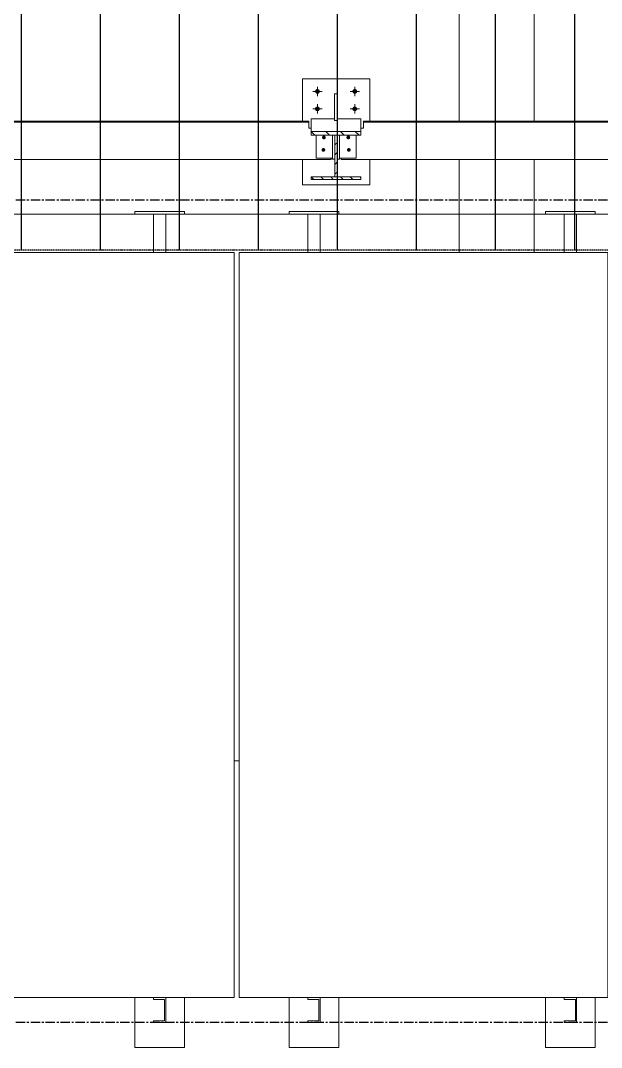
# Model space of a CAD drawing. Header units: millimetres. Extents: x -153298 to 620751, y -313239 to 250031.
# Drawn here: x 35239 to 37573, y -123305 to -119183 of the extents above; entities that cross this region are included whole.
import ezdxf

# ---------------------------------------------------------------- set-up
doc = ezdxf.new("R2010")
doc.units = ezdxf.units.MM
for name, pattern in [('CENTER', [2, 1.25, -0.25, 0.25, -0.25]), ('HIDDEN', [0.375, 0.25, -0.125]), ('XKITLINE00', [0])]:
    doc.linetypes.add(name, pattern=pattern)
doc.layers.add('Bolt', color=7, linetype='Continuous', lineweight=0)
doc.layers.add('Part', color=7, linetype='Continuous', lineweight=0)
doc.layers.add('HATCH', color=7, linetype='Continuous')

# ---------------------------------------------------------------- blocks, each defined once
blk = doc.blocks.new('*A176175')
at = {"layer": 'Part', "color": 7, "linetype": 'XKITLINE00', "lineweight": 0}
for p, q in [((342.570077, -21.082831), (342.449912, -20.962666)), ((343.042187, -21.082831), (342.922023, -20.962666)), ((343.514298, -21.082831), (343.394133, -20.962666)), ((343.986408, -21.082831), (343.866244, -20.962666))]:
    blk.add_line(p, q, dxfattribs=at)
blk = doc.blocks.new('*A177176')
at = {"layer": 'Part', "color": 7, "linetype": 'XKITLINE00', "lineweight": 0}
for p, q in [((342.529912, -22.505436), (342.449912, -22.425436)), ((342.844221, -22.505436), (342.764221, -22.425436)), ((343.15853, -22.505436), (343.07853, -22.425436)), ((343.472839, -22.505436), (343.392839, -22.425436)), ((343.787148, -22.505436), (343.707148, -22.425436)), ((344.049912, -22.453891), (344.021457, -22.425436))]:
    blk.add_line(p, q, dxfattribs=at)
blk = doc.blocks.new('*A178177')
at = {"layer": 'Part', "color": 7, "linetype": 'XKITLINE00', "lineweight": 0}
for p, q in [((343.209912, -21.397136), (343.289912, -21.317136)), ((343.209912, -21.711445), (343.289912, -21.631445)), ((343.209912, -22.025754), (343.289912, -21.945754)), ((343.209912, -22.340063), (343.289912, -22.260063))]:
    blk.add_line(p, q, dxfattribs=at)
blk = doc.blocks.new('*A12941259')
at = {"layer": 'Part', "color": 7, "linetype": 'XKITLINE00', "lineweight": 0}
blk.add_line((339.977912, -41.177455), (340.137912, -41.177455), dxfattribs=at)
blk = doc.blocks.new('*A13131273')
at = {"layer": 'Part', "color": 7, "linetype": 'XKITLINE00', "lineweight": 0}
for p, q in [((330.737912, -23.617455), (337.377912, -23.617455)), ((337.777912, -23.617455), (342.337912, -23.617455)), ((342.737912, -23.617455), (350.577912, -23.617455)), ((350.977912, -23.617455), (354.337912, -23.617455))]:
    blk.add_line(p, q, dxfattribs=at)
blk = doc.blocks.new('*A13511310')
at = {"layer": 'Part', "color": 7, "linetype": 'XKITLINE00', "lineweight": 0}
for p, q in [((347.209888, -20.634477), (347.209888, 40.022545)), ((349.609888, -20.634477), (349.609888, 40.022545)), ((347.209888, -24.857455), (347.209888, -21.864234)), ((349.609888, -24.857455), (349.609888, -21.864234))]:
    blk.add_line(p, q, dxfattribs=at)
blk = doc.blocks.new('*A15481501')
at = {"layer": 'Part', "color": 7, "linetype": 'XKITLINE00', "lineweight": 0}
for p, q in [((340.137912, -24.857455), (351.977912, -24.857455)), ((340.137912, -48.777455), (340.137912, -24.857455)), ((351.977912, -48.777455), (351.977912, -24.857455)), ((351.977912, -48.777455), (340.137912, -48.777455))]:
    blk.add_line(p, q, dxfattribs=at)
blk = doc.blocks.new('*A15491502')
at = {"layer": 'Part', "color": 7, "linetype": 'XKITLINE00', "lineweight": 0}
for p, q in [((328.137912, -24.857455), (339.977912, -24.857455)), ((328.137912, -48.777455), (328.137912, -24.857455)), ((339.977912, -48.777455), (339.977912, -24.857455)), ((339.977912, -48.777455), (328.137912, -48.777455))]:
    blk.add_line(p, q, dxfattribs=at)
blk = doc.blocks.new('*A15551508')
at = {"layer": 'Part', "color": 7, "linetype": 'XKITLINE00', "lineweight": 0}
for p, q in [((342.369912, -20.634477), (332.129912, -20.634477)), ((332.129912, -20.634477), (332.129912, -20.865605)), ((332.129912, -20.665879), (342.369912, -20.665879)), ((342.369912, -20.634477), (342.369912, -20.865605)), ((332.049912, -20.862883), (332.129912, -20.862883)), ((332.049912, -20.865605), (332.129912, -20.865605)), ((342.369912, -20.862883), (342.449912, -20.862883)), ((342.369912, -20.865605), (342.449912, -20.865605)), ((331.409883, -21.864234), (331.409883, -21.828163)), ((331.409883, -21.864234), (343.089912, -21.864234)), ((343.089912, -21.864234), (343.089912, -21.828163))]:
    blk.add_line(p, q, dxfattribs=at)
blk = doc.blocks.new('*A15671520')
at = {"layer": 'Part', "color": 7, "linetype": 'XKITLINE00', "lineweight": 0}
for p, q in [((342.16988, -19.280042), (344.32988, -19.280042)), ((342.16988, -20.634477), (342.16988, -19.280042)), ((344.32988, -20.634477), (344.32988, -19.280042)), ((342.16988, -22.680042), (342.16988, -21.864234)), ((344.32988, -22.680042), (344.32988, -21.864234)), ((342.16988, -22.680042), (344.32988, -22.680042))]:
    blk.add_line(p, q, dxfattribs=at)
blk = doc.blocks.new('*A15681521')
at = {"layer": 'Bolt'}
for points in [[(343.648, -21.1), (343.654, -21.1), (343.659, -21.102), (343.665, -21.104), (343.67, -21.106), (343.675, -21.109), (343.68, -21.113), (343.684, -21.117), (343.688, -21.121), (343.692, -21.126), (343.695, -21.131), (343.697, -21.136), (343.699, -21.142), (343.701, -21.147), (343.702, -21.153), (343.702, -21.159), (343.702, -21.165), (343.701, -21.171), (343.699, -21.177), (343.697, -21.182), (343.695, -21.187), (343.692, -21.192), (343.688, -21.197), (343.684, -21.202), (343.68, -21.205), (343.675, -21.209), (343.67, -21.212), (343.665, -21.215), (343.659, -21.217), (343.654, -21.218), (343.648, -21.219), (343.642, -21.219), (343.636, -21.219), (343.63, -21.218), (343.624, -21.217), (343.619, -21.215), (343.614, -21.212), (343.609, -21.209), (343.604, -21.205), (343.599, -21.202), (343.595, -21.197), (343.592, -21.192), (343.589, -21.187), (343.586, -21.182), (343.584, -21.177), (343.583, -21.171), (343.582, -21.165), (343.582, -21.159), (343.582, -21.153), (343.583, -21.147), (343.584, -21.142), (343.586, -21.136), (343.589, -21.131), (343.592, -21.126), (343.595, -21.121), (343.599, -21.117), (343.604, -21.113), (343.609, -21.109), (343.614, -21.106), (343.619, -21.104), (343.624, -21.102), (343.63, -21.1), (343.636, -21.1), (343.642, -21.099)], [(343.664, -21.499), (343.67, -21.5), (343.676, -21.501), (343.681, -21.503), (343.687, -21.505), (343.692, -21.508), (343.696, -21.512), (343.701, -21.516), (343.705, -21.52), (343.708, -21.525), (343.711, -21.53), (343.714, -21.535), (343.716, -21.541), (343.717, -21.547), (343.718, -21.552), (343.718, -21.558), (343.718, -21.564), (343.717, -21.57), (343.716, -21.576), (343.714, -21.581), (343.711, -21.587), (343.708, -21.592), (343.705, -21.596), (343.701, -21.601), (343.696, -21.605), (343.692, -21.608), (343.687, -21.611), (343.681, -21.614), (343.676, -21.616), (343.67, -21.617), (343.664, -21.618), (343.658, -21.618), (343.653, -21.618), (343.647, -21.617), (343.641, -21.616), (343.635, -21.614), (343.63, -21.611), (343.625, -21.608), (343.62, -21.605), (343.616, -21.601), (343.612, -21.596), (343.609, -21.592), (343.605, -21.587), (343.603, -21.581), (343.601, -21.576), (343.6, -21.57), (343.599, -21.564), (343.598, -21.558), (343.599, -21.552), (343.6, -21.547), (343.601, -21.541), (343.603, -21.535), (343.605, -21.53), (343.609, -21.525), (343.612, -21.52), (343.616, -21.516), (343.62, -21.512), (343.625, -21.508), (343.63, -21.505), (343.635, -21.503), (343.641, -21.501), (343.647, -21.5), (343.653, -21.499), (343.658, -21.498)]]:
    blk.add_hatch(color=7, dxfattribs=at).paths.add_polyline_path(points, flags=17)
at = {"layer": 'Bolt', "color": 7, "linetype": 'XKITLINE00', "lineweight": 0}
for p, q in [((343.642, -21.162), (343.642, -21.143)), ((343.658, -21.562), (343.658, -21.542))]:
    blk.add_line(p, q, dxfattribs=at)
blk = doc.blocks.new('*A15691522')
at = {"layer": 'Part', "color": 7, "linetype": 'XKITLINE00', "lineweight": 0}
for p, q in [((343.361912, -21.855796), (343.361912, -21.082831)), ((343.889912, -21.828163), (343.889912, -21.082831)), ((343.289912, -21.855796), (343.361912, -21.855796)), ((343.361912, -21.828163), (343.889912, -21.828163))]:
    blk.add_line(p, q, dxfattribs=at)
blk = doc.blocks.new('*A15701523')
at = {"layer": 'Part', "color": 7, "linetype": 'XKITLINE00', "lineweight": 0}
for p, q in [((342.609902, -21.082831), (342.609902, -21.828163)), ((343.137902, -21.082831), (343.137902, -21.855796)), ((342.609902, -21.828163), (343.137902, -21.828163)), ((343.137902, -21.855796), (343.209902, -21.855796))]:
    blk.add_line(p, q, dxfattribs=at)
blk = doc.blocks.new('*A15711524')
at = {"layer": 'Part', "color": 7, "linetype": 'XKITLINE00', "lineweight": 0}
for p, q in [((343.297912, -19.760081), (343.201912, -19.760081)), ((343.201912, -20.611492), (343.201912, -19.760081)), ((343.297912, -20.611492), (343.297912, -19.760081)), ((343.297912, -20.611492), (343.201912, -20.611492))]:
    blk.add_line(p, q, dxfattribs=at)
blk = doc.blocks.new('*A15721525')
at = {"layer": 'Bolt'}
for points in [[(342.574, -19.673), (342.575, -19.665), (342.577, -19.658), (342.58, -19.651), (342.583, -19.644), (342.587, -19.638), (342.591, -19.632), (342.596, -19.626), (342.602, -19.621), (342.608, -19.617), (342.614, -19.613), (342.621, -19.61), (342.628, -19.607), (342.635, -19.606), (342.642, -19.604), (342.65, -19.604), (342.657, -19.604), (342.665, -19.606), (342.672, -19.607), (342.679, -19.61), (342.686, -19.613), (342.692, -19.617), (342.698, -19.621), (342.704, -19.626), (342.709, -19.632), (342.713, -19.638), (342.717, -19.644), (342.72, -19.651), (342.723, -19.658), (342.724, -19.665), (342.726, -19.673), (342.726, -19.68), (342.726, -19.687), (342.724, -19.695), (342.723, -19.702), (342.72, -19.709), (342.717, -19.716), (342.713, -19.722), (342.709, -19.728), (342.704, -19.734), (342.698, -19.739), (342.692, -19.743), (342.686, -19.747), (342.679, -19.75), (342.672, -19.753), (342.665, -19.755), (342.657, -19.756), (342.65, -19.756), (342.642, -19.756), (342.635, -19.755), (342.628, -19.753), (342.621, -19.75), (342.614, -19.747), (342.608, -19.743), (342.602, -19.739), (342.596, -19.734), (342.591, -19.728), (342.587, -19.722), (342.583, -19.716), (342.58, -19.709), (342.577, -19.702), (342.575, -19.695), (342.574, -19.687), (342.574, -19.68)], [(343.774, -19.673), (343.775, -19.665), (343.777, -19.658), (343.78, -19.651), (343.783, -19.644), (343.787, -19.638), (343.791, -19.632), (343.796, -19.626), (343.802, -19.621), (343.808, -19.617), (343.814, -19.613), (343.821, -19.61), (343.828, -19.607), (343.835, -19.606), (343.842, -19.604), (343.85, -19.604), (343.857, -19.604), (343.865, -19.606), (343.872, -19.607), (343.879, -19.61), (343.886, -19.613), (343.892, -19.617), (343.898, -19.621), (343.904, -19.626), (343.909, -19.632), (343.913, -19.638), (343.917, -19.644), (343.92, -19.651), (343.923, -19.658), (343.924, -19.665), (343.926, -19.673), (343.926, -19.68), (343.926, -19.687), (343.924, -19.695), (343.923, -19.702), (343.92, -19.709), (343.917, -19.716), (343.913, -19.722), (343.909, -19.728), (343.904, -19.734), (343.898, -19.739), (343.892, -19.743), (343.886, -19.747), (343.879, -19.75), (343.872, -19.753), (343.865, -19.755), (343.857, -19.756), (343.85, -19.756), (343.842, -19.756), (343.835, -19.755), (343.828, -19.753), (343.821, -19.75), (343.814, -19.747), (343.808, -19.743), (343.802, -19.739), (343.796, -19.734), (343.791, -19.728), (343.787, -19.722), (343.783, -19.716), (343.78, -19.709), (343.777, -19.702), (343.775, -19.695), (343.774, -19.687), (343.774, -19.68)], [(342.574, -20.233), (342.575, -20.225), (342.577, -20.218), (342.58, -20.211), (342.583, -20.204), (342.587, -20.198), (342.591, -20.192), (342.596, -20.186), (342.602, -20.181), (342.608, -20.177), (342.614, -20.173), (342.621, -20.17), (342.628, -20.167), (342.635, -20.166), (342.642, -20.164), (342.65, -20.164), (342.657, -20.164), (342.665, -20.166), (342.672, -20.167), (342.679, -20.17), (342.686, -20.173), (342.692, -20.177), (342.698, -20.181), (342.704, -20.186), (342.709, -20.192), (342.713, -20.198), (342.717, -20.204), (342.72, -20.211), (342.723, -20.218), (342.724, -20.225), (342.726, -20.233), (342.726, -20.24), (342.726, -20.247), (342.724, -20.255), (342.723, -20.262), (342.72, -20.269), (342.717, -20.276), (342.713, -20.282), (342.709, -20.288), (342.704, -20.294), (342.698, -20.299), (342.692, -20.303), (342.686, -20.307), (342.679, -20.31), (342.672, -20.313), (342.665, -20.315), (342.657, -20.316), (342.65, -20.316), (342.642, -20.316), (342.635, -20.315), (342.628, -20.313), (342.621, -20.31), (342.614, -20.307), (342.608, -20.303), (342.602, -20.299), (342.596, -20.294), (342.591, -20.288), (342.587, -20.282), (342.583, -20.276), (342.58, -20.269), (342.577, -20.262), (342.575, -20.255), (342.574, -20.247), (342.574, -20.24)], [(343.774, -20.233), (343.775, -20.225), (343.777, -20.218), (343.78, -20.211), (343.783, -20.204), (343.787, -20.198), (343.791, -20.192), (343.796, -20.186), (343.802, -20.181), (343.808, -20.177), (343.814, -20.173), (343.821, -20.17), (343.828, -20.167), (343.835, -20.166), (343.842, -20.164), (343.85, -20.164), (343.857, -20.164), (343.865, -20.166), (343.872, -20.167), (343.879, -20.17), (343.886, -20.173), (343.892, -20.177), (343.898, -20.181), (343.904, -20.186), (343.909, -20.192), (343.913, -20.198), (343.917, -20.204), (343.92, -20.211), (343.923, -20.218), (343.924, -20.225), (343.926, -20.233), (343.926, -20.24), (343.926, -20.247), (343.924, -20.255), (343.923, -20.262), (343.92, -20.269), (343.917, -20.276), (343.913, -20.282), (343.909, -20.288), (343.904, -20.294), (343.898, -20.299), (343.892, -20.303), (343.886, -20.307), (343.879, -20.31), (343.872, -20.313), (343.865, -20.315), (343.857, -20.316), (343.85, -20.316), (343.842, -20.316), (343.835, -20.315), (343.828, -20.313), (343.821, -20.31), (343.814, -20.307), (343.808, -20.303), (343.802, -20.299), (343.796, -20.294), (343.791, -20.288), (343.787, -20.282), (343.783, -20.276), (343.78, -20.269), (343.777, -20.262), (343.775, -20.255), (343.774, -20.247), (343.774, -20.24)]]:
    blk.add_hatch(color=7, dxfattribs=at).paths.add_polyline_path(points, flags=17)
at = {"layer": 'Bolt', "color": 7, "linetype": 'XKITLINE00', "lineweight": 0}
for p, q in [((342.498, -19.68), (342.802, -19.68)), ((342.65, -19.832), (342.65, -19.528)), ((343.698, -19.68), (344.002, -19.68)), ((343.85, -19.832), (343.85, -19.528)), ((342.65, -20.392), (342.65, -20.088)), ((343.85, -20.392), (343.85, -20.088)), ((342.498, -20.24), (342.802, -20.24)), ((343.698, -20.24), (344.002, -20.24))]:
    blk.add_line(p, q, dxfattribs=at)
blk = doc.blocks.new('*A15731526')
at = {"layer": 'Bolt'}
for points in [[(342.864, -21.1), (342.87, -21.1), (342.875, -21.102), (342.881, -21.104), (342.886, -21.106), (342.891, -21.109), (342.896, -21.113), (342.9, -21.117), (342.904, -21.121), (342.908, -21.126), (342.911, -21.131), (342.913, -21.136), (342.915, -21.142), (342.917, -21.147), (342.918, -21.153), (342.918, -21.159), (342.918, -21.165), (342.917, -21.171), (342.915, -21.177), (342.913, -21.182), (342.911, -21.187), (342.908, -21.192), (342.904, -21.197), (342.9, -21.202), (342.896, -21.205), (342.891, -21.209), (342.886, -21.212), (342.881, -21.215), (342.875, -21.217), (342.87, -21.218), (342.864, -21.219), (342.858, -21.219), (342.852, -21.219), (342.846, -21.218), (342.841, -21.217), (342.835, -21.215), (342.83, -21.212), (342.825, -21.209), (342.82, -21.205), (342.816, -21.202), (342.812, -21.197), (342.808, -21.192), (342.805, -21.187), (342.803, -21.182), (342.801, -21.177), (342.799, -21.171), (342.798, -21.165), (342.798, -21.159), (342.798, -21.153), (342.799, -21.147), (342.801, -21.142), (342.803, -21.136), (342.805, -21.131), (342.808, -21.126), (342.812, -21.121), (342.816, -21.117), (342.82, -21.113), (342.825, -21.109), (342.83, -21.106), (342.835, -21.104), (342.841, -21.102), (342.846, -21.1), (342.852, -21.1), (342.858, -21.099)], [(342.847, -21.499), (342.853, -21.5), (342.859, -21.501), (342.864, -21.503), (342.87, -21.505), (342.875, -21.508), (342.879, -21.512), (342.884, -21.516), (342.888, -21.52), (342.891, -21.525), (342.894, -21.53), (342.897, -21.535), (342.899, -21.541), (342.9, -21.547), (342.901, -21.552), (342.901, -21.558), (342.901, -21.564), (342.9, -21.57), (342.899, -21.576), (342.897, -21.581), (342.894, -21.587), (342.891, -21.592), (342.888, -21.596), (342.884, -21.601), (342.879, -21.605), (342.875, -21.608), (342.87, -21.611), (342.864, -21.614), (342.859, -21.616), (342.853, -21.617), (342.847, -21.618), (342.841, -21.618), (342.836, -21.618), (342.83, -21.617), (342.824, -21.616), (342.818, -21.614), (342.813, -21.611), (342.808, -21.608), (342.803, -21.605), (342.799, -21.601), (342.795, -21.596), (342.792, -21.592), (342.788, -21.587), (342.786, -21.581), (342.784, -21.576), (342.783, -21.57), (342.782, -21.564), (342.781, -21.558), (342.782, -21.552), (342.783, -21.547), (342.784, -21.541), (342.786, -21.535), (342.788, -21.53), (342.792, -21.525), (342.795, -21.52), (342.799, -21.516), (342.803, -21.512), (342.808, -21.508), (342.813, -21.505), (342.818, -21.503), (342.824, -21.501), (342.83, -21.5), (342.836, -21.499), (342.841, -21.498)]]:
    blk.add_hatch(color=7, dxfattribs=at).paths.add_polyline_path(points, flags=17)
at = {"layer": 'Bolt', "color": 7, "linetype": 'XKITLINE00', "lineweight": 0}
for p, q in [((342.858, -21.162), (342.858, -21.143)), ((342.841, -21.562), (342.841, -21.542))]:
    blk.add_line(p, q, dxfattribs=at)
blk = doc.blocks.new('*A15741527')
at = {"layer": 'Part', "color": 7, "linetype": 'XKITLINE00', "lineweight": 0}
for p, q in [((341.737912, -23.617455), (341.737912, -23.537455)), ((341.737912, -23.537455), (343.337912, -23.537455)), ((341.737912, -23.617455), (342.337912, -23.617455)), ((342.737912, -23.617455), (343.337912, -23.617455)), ((343.337912, -23.617455), (343.337912, -23.537455))]:
    blk.add_line(p, q, dxfattribs=at)
blk = doc.blocks.new('*A15751528')
at = {"layer": 'Part', "color": 7, "linetype": 'XKITLINE00', "lineweight": 0}
for p, q in [((342.737912, -23.617455), (342.337912, -23.617455)), ((342.337912, -23.617455), (342.337912, -24.857455)), ((342.737912, -24.857455), (342.737912, -23.617455))]:
    blk.add_line(p, q, dxfattribs=at)
blk = doc.blocks.new('*A15761529')
at = {"layer": 'Part', "color": 7, "linetype": 'XKITLINE00', "lineweight": 0}
for p, q in [((336.777912, -23.617455), (336.777912, -23.537455)), ((336.777912, -23.537455), (338.377912, -23.537455)), ((336.777912, -23.617455), (337.377912, -23.617455)), ((337.777912, -23.617455), (338.377912, -23.617455)), ((338.377912, -23.617455), (338.377912, -23.537455))]:
    blk.add_line(p, q, dxfattribs=at)
blk = doc.blocks.new('*A15771530')
at = {"layer": 'Part', "color": 7, "linetype": 'XKITLINE00', "lineweight": 0}
for p, q in [((337.777912, -23.617455), (337.377912, -23.617455)), ((337.377912, -23.617455), (337.377912, -24.857455)), ((337.777912, -24.857455), (337.777912, -23.617455))]:
    blk.add_line(p, q, dxfattribs=at)
blk = doc.blocks.new('*A15781531')
at = {"layer": 'Part', "color": 7, "linetype": 'XKITLINE00', "lineweight": 0}
for p, q in [((354.369912, -20.634477), (344.129912, -20.634477)), ((344.129912, -20.634477), (344.129912, -20.865605)), ((344.129912, -20.665879), (354.369912, -20.665879)), ((354.369912, -20.634477), (354.369912, -20.865605)), ((344.049912, -20.862883), (344.129912, -20.862883)), ((344.049912, -20.865605), (344.129912, -20.865605)), ((354.369912, -20.862883), (354.449912, -20.862883)), ((354.369912, -20.865605), (354.449912, -20.865605)), ((343.409883, -21.864234), (343.409883, -21.828163)), ((343.409883, -21.864234), (355.089912, -21.864234)), ((355.089912, -21.864234), (355.089912, -21.828163))]:
    blk.add_line(p, q, dxfattribs=at)
blk = doc.blocks.new('*A15791532')
at = {"layer": 'Part', "color": 7, "linetype": 'XKITLINE00', "lineweight": 0}
for p, q in [((349.977912, -23.617455), (349.977912, -23.537455)), ((349.977912, -23.537455), (351.577912, -23.537455)), ((349.977912, -23.617455), (350.577912, -23.617455)), ((350.977912, -23.617455), (351.577912, -23.617455)), ((351.577912, -23.617455), (351.577912, -23.537455))]:
    blk.add_line(p, q, dxfattribs=at)
blk = doc.blocks.new('*A15801533')
at = {"layer": 'Part', "color": 7, "linetype": 'XKITLINE00', "lineweight": 0}
for p, q in [((350.977912, -23.617455), (350.577912, -23.617455)), ((350.577912, -23.617455), (350.577912, -24.857455)), ((350.977912, -24.857455), (350.977912, -23.617455))]:
    blk.add_line(p, q, dxfattribs=at)
blk = doc.blocks.new('*A16021555')
at = {"layer": 'Part', "color": 7, "linetype": 'XKITLINE00', "lineweight": 0}
for p, q in [((337.377912, -48.837455), (337.377912, -48.777455)), ((337.777912, -49.577455), (337.777912, -48.777455)), ((337.737912, -48.837455), (337.377912, -48.837455)), ((337.737912, -49.517455), (337.737912, -48.837455)), ((337.377912, -49.577455), (337.377912, -49.517455)), ((337.377912, -49.517455), (337.737912, -49.517455)), ((337.777912, -49.577455), (337.377912, -49.577455))]:
    blk.add_line(p, q, dxfattribs=at)
blk = doc.blocks.new('*A16041557')
at = {"layer": 'Part', "color": 7, "linetype": 'XKITLINE00', "lineweight": 0}
for p, q in [((336.777912, -50.377455), (336.777912, -48.777455)), ((338.377912, -50.377455), (338.377912, -48.777455)), ((336.777912, -50.377455), (338.377912, -50.377455))]:
    blk.add_line(p, q, dxfattribs=at)
blk = doc.blocks.new('*A16061559')
at = {"layer": 'Part', "color": 7, "linetype": 'XKITLINE00', "lineweight": 0}
for p, q in [((342.337912, -48.837455), (342.337912, -48.777455)), ((342.737912, -49.577455), (342.737912, -48.777455)), ((342.697912, -48.837455), (342.337912, -48.837455)), ((342.697912, -49.517455), (342.697912, -48.837455)), ((342.337912, -49.577455), (342.337912, -49.517455)), ((342.337912, -49.517455), (342.697912, -49.517455)), ((342.737912, -49.577455), (342.337912, -49.577455))]:
    blk.add_line(p, q, dxfattribs=at)
blk = doc.blocks.new('*A16071560')
at = {"layer": 'Part', "color": 7, "linetype": 'XKITLINE00', "lineweight": 0}
for p, q in [((341.737912, -50.377455), (341.737912, -48.777455)), ((343.337912, -50.377455), (343.337912, -48.777455)), ((341.737912, -50.377455), (343.337912, -50.377455))]:
    blk.add_line(p, q, dxfattribs=at)
blk = doc.blocks.new('*A16081561')
at = {"layer": 'Part', "color": 7, "linetype": 'XKITLINE00', "lineweight": 0}
for p, q in [((350.577912, -48.837455), (350.577912, -48.777455)), ((350.977912, -49.577455), (350.977912, -48.777455)), ((350.937912, -48.837455), (350.577912, -48.837455)), ((350.937912, -49.517455), (350.937912, -48.837455)), ((350.577912, -49.577455), (350.577912, -49.517455)), ((350.577912, -49.517455), (350.937912, -49.517455)), ((350.977912, -49.577455), (350.577912, -49.577455))]:
    blk.add_line(p, q, dxfattribs=at)
blk = doc.blocks.new('*A16091562')
at = {"layer": 'Part', "color": 7, "linetype": 'XKITLINE00', "lineweight": 0}
for p, q in [((349.977912, -50.377455), (349.977912, -48.777455)), ((351.577912, -50.377455), (351.577912, -48.777455)), ((349.977912, -50.377455), (351.577912, -50.377455))]:
    blk.add_line(p, q, dxfattribs=at)
blk = doc.blocks.new('*A16191572')
at = {"layer": 'Part', "color": 7, "linetype": 'XKITLINE00', "lineweight": 0}
blk.add_line((349.619898, -24.857455), (349.619898, -23.617455), dxfattribs=at)
blk = doc.blocks.new('*A16231576')
at = {"layer": 'Part', "color": 7, "linetype": 'XKITLINE00', "lineweight": 0}
for p, q in [((342.449912, -20.564629), (343.201912, -20.564629)), ((342.449912, -20.564629), (342.449912, -21.082831)), ((343.297912, -20.564629), (344.049912, -20.564629)), ((344.049912, -21.082831), (344.049912, -20.564629)), ((342.449912, -20.962666), (344.049912, -20.962666)), ((342.449912, -21.082831), (344.049912, -21.082831))]:
    blk.add_line(p, q, dxfattribs=at)
blk = doc.blocks.new('*A16241577')
at = {"layer": 'Part', "color": 7, "linetype": 'XKITLINE00', "lineweight": 0}
for p, q in [((344.049912, -22.425436), (342.449912, -22.425436)), ((342.449912, -22.425436), (342.449912, -22.505436)), ((342.449912, -22.505436), (344.049912, -22.505436)), ((344.049912, -22.505436), (344.049912, -22.425436))]:
    blk.add_line(p, q, dxfattribs=at)
blk = doc.blocks.new('*A16251578')
at = {"layer": 'Part', "color": 7, "linetype": 'XKITLINE00', "lineweight": 0}
for p, q in [((343.289912, -21.082827), (343.209912, -21.082827)), ((343.209912, -21.082827), (343.209912, -22.425436)), ((343.289912, -22.425436), (343.289912, -21.082827)), ((343.209912, -22.425436), (343.289912, -22.425436))]:
    blk.add_line(p, q, dxfattribs=at)

msp = doc.modelspace()

# ---------------------------------------------------------------- hatches: boundary and pattern name
at = {"layer": 'HATCH'}
h = msp.add_hatch(dxfattribs=at)
h.set_pattern_fill('ANSI31', scale=100, angle=45)
h.set_pattern_definition([(90, (0, -142230.9), (-317.5, 0), [])])
h.paths.add_polyline_path([(30433.5472, -111708.2371), (43397.7713, -111708.2371), (43397.7713, -120104.9884), (30433.5472, -120104.9884)])

# ---------------------------------------------------------------- linework, layer by layer
at = {"color": 7, "linetype": 'CENTER', "ltscale": 30}
for p, q in [((59557.5016, -119904.9884), (24877.4489, -119904.9884)), ((59557.5016, -123204.9884), (24877.4489, -123204.9884))]:
    msp.add_line(p, q, dxfattribs=at)
at = {"color": 7, "linetype": 'HIDDEN', "ltscale": 20}
msp.add_lwpolyline([(30433.5472, -111708.2371), (43397.7713, -111708.2371), (43397.7713, -120104.9884), (30433.5472, -120104.9884)], close=True, dxfattribs=at)

# ---------------------------------------------------------------- block references
at = {"color": 7, "lineweight": 0, "xscale": 125, "yscale": 125, "zscale": 125}
for name in ['*A13511310', '*A13131273', '*A15671520', '*A15721525', '*A15711524', '*A15551508', '*A16231576', '*A15781531', '*A176175', '*A15701523', '*A15731526', '*A16251578', '*A15691522', '*A15681521', '*A178177', '*A177176', '*A16241577', '*A15761529', '*A15771530', '*A15741527', '*A15751528', '*A16191572', '*A15791532', '*A15801533', '*A15491502', '*A15481501', '*A12941259', '*A16041557', '*A16021555', '*A16071560', '*A16061559', '*A16091562', '*A16081561']:
    msp.add_blockref(name, (-6399.4671, -117007.8065), dxfattribs=at)

doc.saveas('drawing.dxf')
